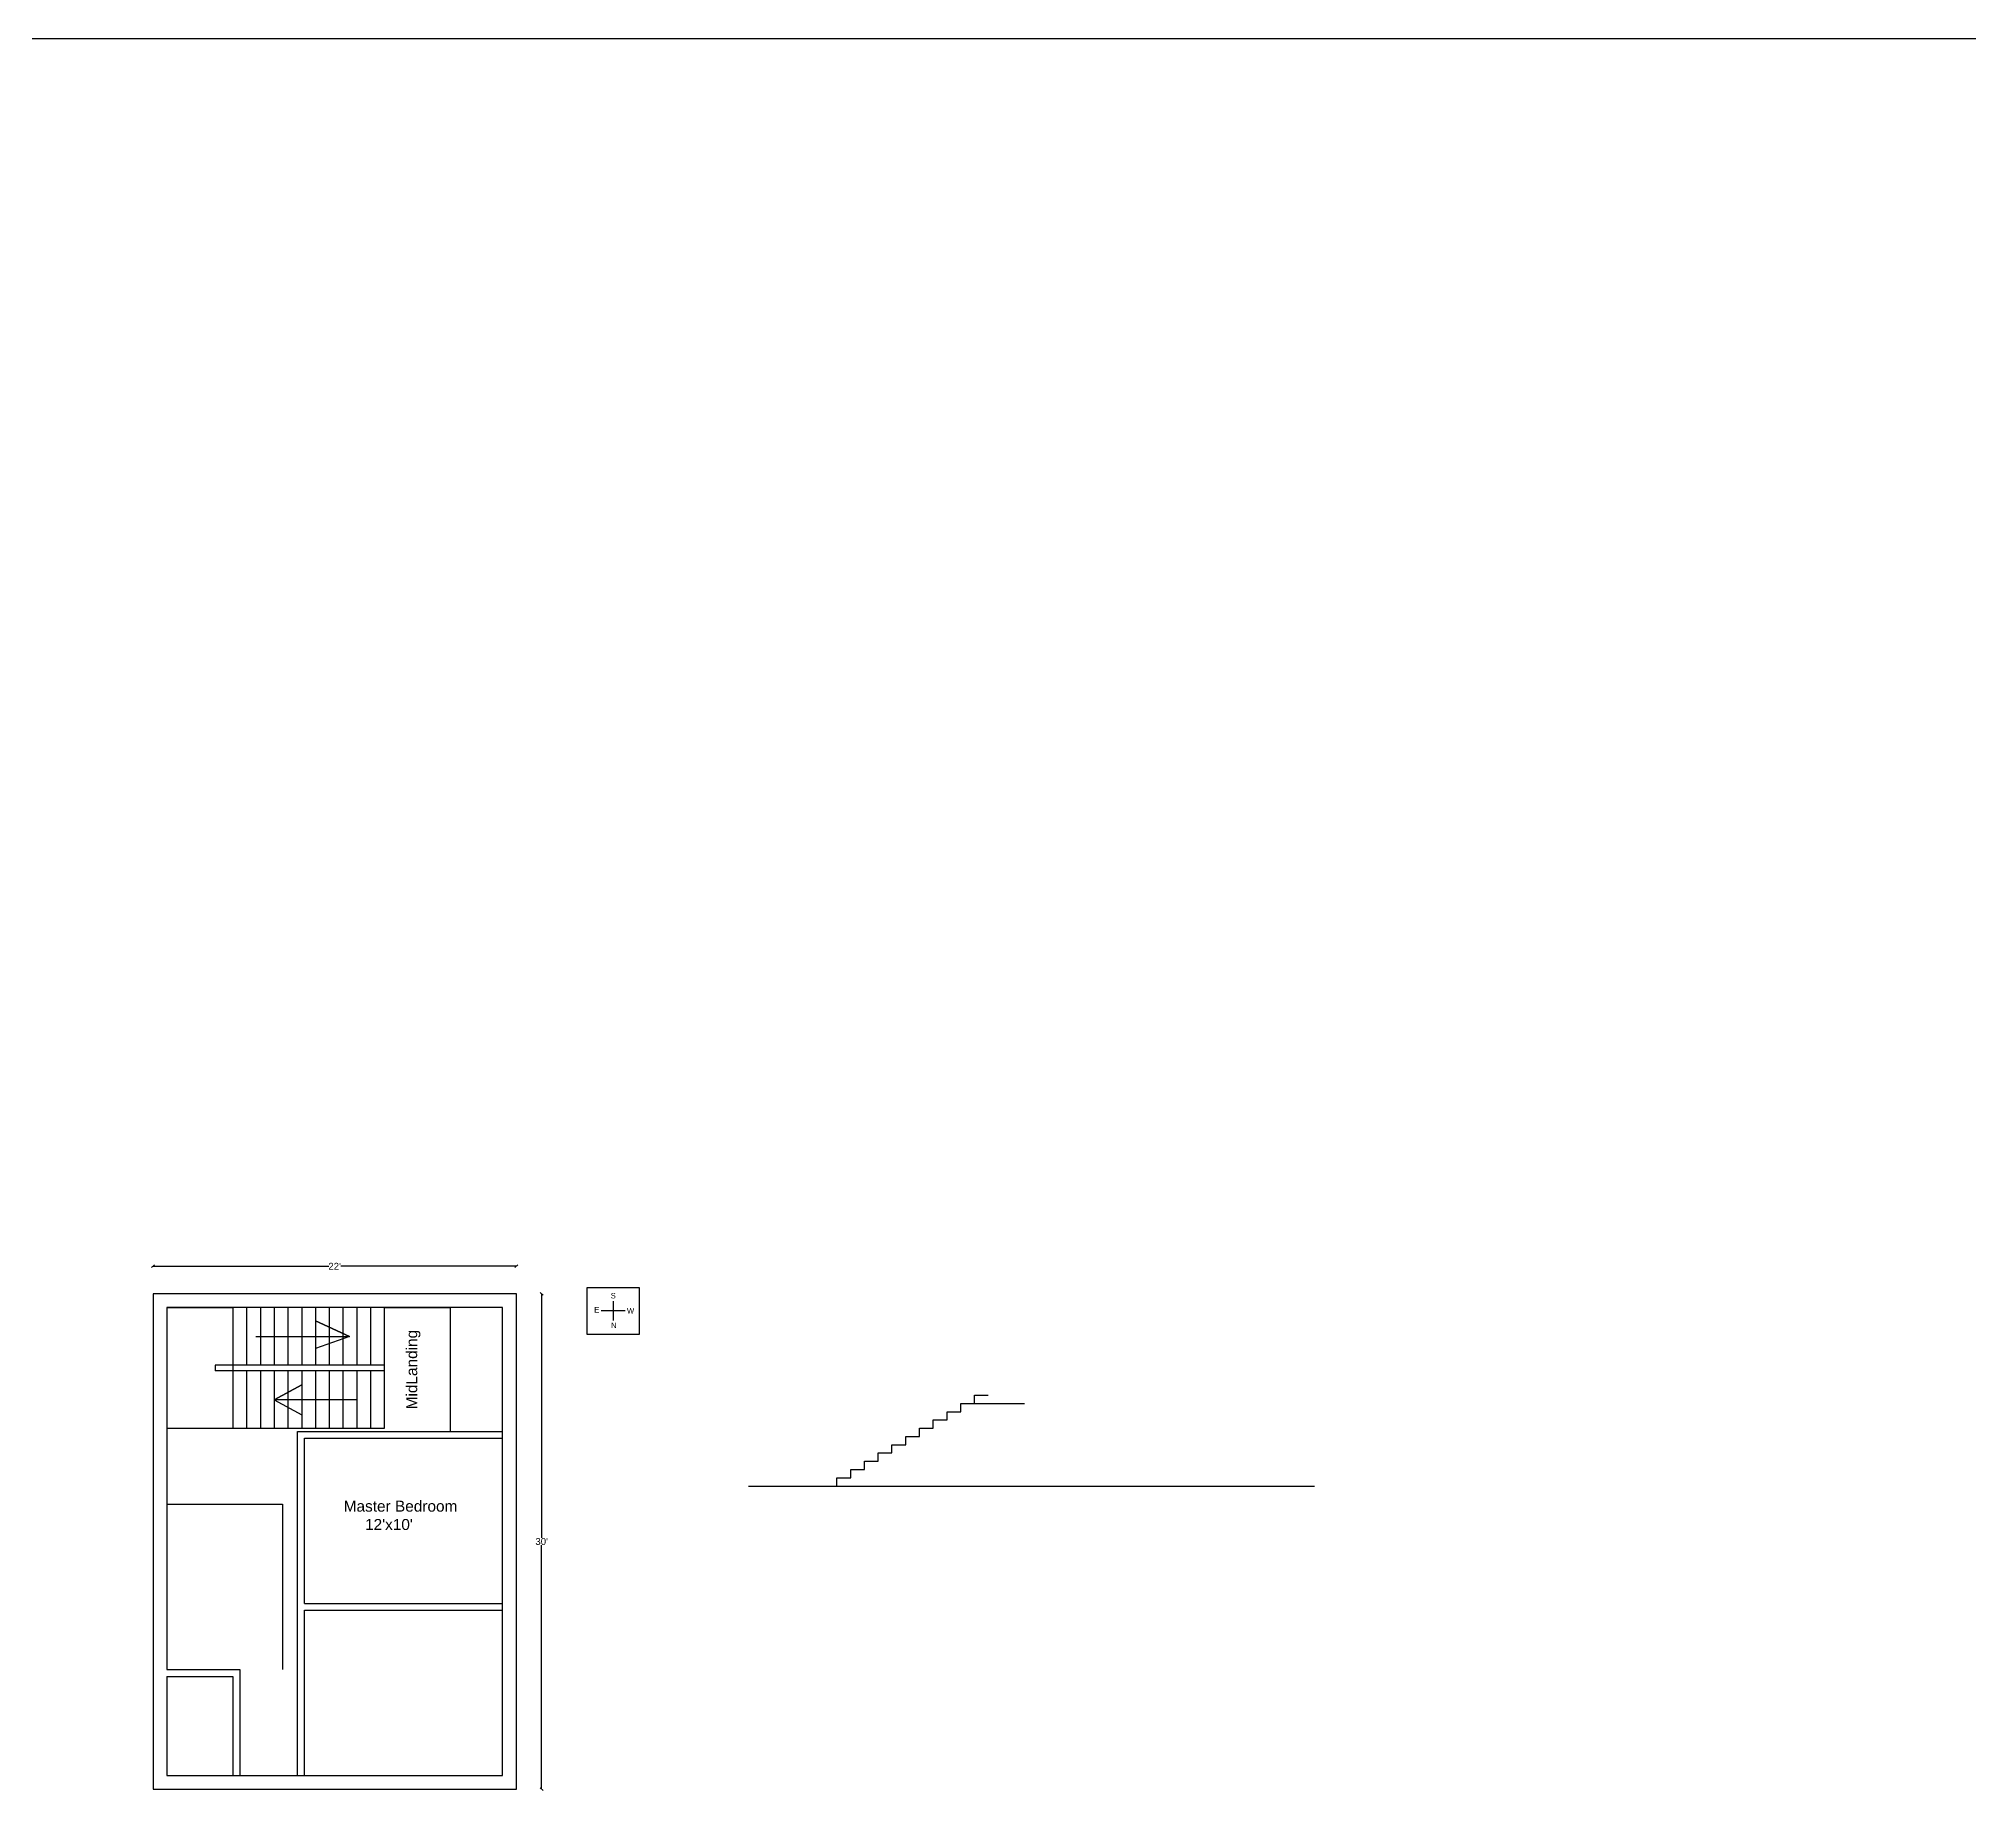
# Model space of a CAD drawing. Header units: inches. Extents: x -8688 to 264, y -379 to 2217.
# Drawn here: x -7469 to -6067, y 931 to 2217 of the extents above; entities that cross this region are included whole.
import ezdxf

# ---------------------------------------------------------------- set-up
doc = ezdxf.new("R2010")
doc.units = ezdxf.units.IN
doc.header["$MEASUREMENT"] = 0
doc.styles.get("Standard").update_dxf_attribs({"font": 'arial.ttf'})
doc.dimstyles.get("Standard").update_dxf_attribs({"dimtxt": 5, "dimasz": 2, "dimexe": 0.18, "dimexo": 0.0625, "dimgap": 0.09, "dimtad": 0, "dimtih": 1, "dimtoh": 1, "dimdec": 3, "dimdsep": 46, "dimlunit": 3, "dimtxsty": 'Standard', "dimblk": 'OBLIQUE', "dimcen": 2, "dimse1": 1, "dimse2": 1, "dimclrd": 2, "dimadec": 0, "dimazin": 0, "dimtfac": 1, "dimtdec": 3, "dimtofl": 0, "dimtmove": 0, "dimatfit": 3, "dimfxl": 1, "dimtolj": 1, "dimtzin": 0, "dimarcsym": 0})

# ---------------------------------------------------------------- blocks, each defined once
blk = doc.blocks.new('_Oblique')
at = {"color": 0, "linetype": 'ByBlock', "lineweight": -2}
blk.add_line((-0.5, -0.5), (0.5, 0.5), dxfattribs=at)
blk = doc.blocks.new('*D2')
at = {"color": 2, "lineweight": -2, "transparency": 16777216}
for p, q in [((-7104, 1304.6), (-7104, 1127.3)), ((-7104, 944.6), (-7104, 1122))]:
    blk.add_line(p, q, dxfattribs=at)
at = {"layer": 'Defpoints', "color": 0, "transparency": 16777216}
for p in [(-7122.4, 1304.6), (-7122.4, 944.6), (-7104, 944.6)]:
    blk.add_point(p, dxfattribs=at)
at = {"color": 2, "lineweight": -2, "transparency": 16777216, "xscale": 2, "yscale": 2, "zscale": 2}
for p, rotation in [((-7104, 1304.6), 90), ((-7104, 944.6), 270)]:
    blk.add_blockref('_Oblique', p, dxfattribs=dict(at, rotation=rotation))
at = {"color": 0, "transparency": 16777216, "insert": (-7104, 1124.6), "char_height": 5, "attachment_point": 5}
blk.add_mtext("\\A1;30'", dxfattribs=at)
blk = doc.blocks.new('*D3')
at = {"color": 2, "lineweight": -2, "transparency": 16777216}
for p, q in [((-7386.4, 1324.6), (-7258.7, 1324.6)), ((-7122.4, 1324.6), (-7250, 1324.6))]:
    blk.add_line(p, q, dxfattribs=at)
at = {"layer": 'Defpoints', "color": 0, "transparency": 16777216}
for p in [(-7386.4, 1324.6), (-7386.4, 1304.6), (-7122.4, 1304.6)]:
    blk.add_point(p, dxfattribs=at)
at = {"color": 2, "lineweight": -2, "transparency": 16777216, "xscale": 2, "yscale": 2, "zscale": 2, "rotation": 180}
blk.add_blockref('_Oblique', (-7386.4, 1324.6), dxfattribs=at)
at = {"color": 2, "lineweight": -2, "transparency": 16777216, "xscale": 2, "yscale": 2, "zscale": 2}
blk.add_blockref('_Oblique', (-7122.4, 1324.6), dxfattribs=at)
at = {"color": 0, "transparency": 16777216, "insert": (-7254.4, 1324.6), "char_height": 5, "attachment_point": 5}
blk.add_mtext("\\A1;22'", dxfattribs=at)

msp = doc.modelspace()

# ---------------------------------------------------------------- linework, layer by layer
for p, q in [((-7132.3511, 1294.6423), (-7376.3511, 1294.6423)), ((-7376.3511, 1294.6423), (-7376.3511, 1206.6423)), ((-7376.3511, 1294.6423), (-7328.3511, 1294.6423)), ((-7328.3511, 1294.6423), (-7328.3511, 1206.6423)), ((-7318.3511, 1294.6423), (-7318.3511, 1252.6423)), ((-7308.3511, 1294.6423), (-7308.3511, 1252.6423)), ((-7298.3511, 1294.6423), (-7298.3511, 1252.6423)), ((-7288.3511, 1294.6423), (-7288.3511, 1252.6423)), ((-7278.3511, 1294.6423), (-7278.3511, 1252.6423)), ((-7268.3511, 1294.6423), (-7268.3511, 1252.6423)), ((-7258.3511, 1294.6423), (-7258.3511, 1252.6423)), ((-7248.3511, 1294.6423), (-7248.3511, 1252.6423)), ((-7238.3511, 1294.6423), (-7238.3511, 1252.6423)), ((-7228.3511, 1294.6423), (-7228.3511, 1252.6423)), ((-7218.3511, 1294.6423), (-7218.3511, 1206.6423)), ((-7218.3511, 1294.6423), (-7170.3511, 1294.6423)), ((-7170.3511, 1294.6423), (-7170.3511, 1204.6423)), ((-7132.3511, 954.6423), (-7132.3511, 1294.6423)), ((-7060.8094, 1292.5156), (-7043.2676, 1292.5156)), ((-7052.0385, 1299.2666), (-7052.0385, 1285.0904)), ((-7243.6558, 1273.5559), (-7268.3511, 1285.0759)), ((-7268.3511, 1285.0759), (-7243.6558, 1273.5559)), ((-7311.7441, 1273.5559), (-7243.6558, 1273.5559)), ((-7243.6558, 1273.5559), (-7268.3511, 1264.8615)), ((-7218.3511, 1252.6423), (-7341.1301, 1252.6423)), ((-7341.1301, 1252.6423), (-7341.1301, 1248.6423)), ((-7218.3511, 1248.6423), (-7341.1301, 1248.6423)), ((-7318.3511, 1248.6423), (-7318.3511, 1206.6423)), ((-7308.3511, 1248.6423), (-7308.3511, 1206.6423)), ((-7298.3511, 1248.6423), (-7298.3511, 1206.6423)), ((-7288.3511, 1248.6423), (-7288.3511, 1206.6423)), ((-7278.3511, 1248.6423), (-7278.3511, 1206.6423)), ((-7268.3511, 1248.6423), (-7268.3511, 1206.6423)), ((-7258.3511, 1248.6423), (-7258.3511, 1206.6423)), ((-7248.3511, 1248.6423), (-7248.3511, 1206.6423)), ((-7238.3511, 1248.6423), (-7238.3511, 1206.6423)), ((-7228.3511, 1248.6423), (-7228.3511, 1206.6423)), ((-7298.3511, 1227.6423), (-7278.3511, 1238.3438)), ((-7278.3511, 1238.3438), (-7298.3511, 1227.6423)), ((-7238.3511, 1227.6423), (-7298.3511, 1227.6423)), ((-7298.3511, 1227.6423), (-7278.3511, 1216.608)), ((-6789.4797, 1224.932), (-6753.1938, 1224.932)), ((-7218.3511, 1206.6423), (-7376.3511, 1206.6423)), ((-7376.3511, 1206.6423), (-7376.3511, 1031.6423)), ((-7281.3511, 1204.6423), (-7132.3511, 1204.6423)), ((-7281.3511, 1079.6423), (-7281.3511, 1204.6423)), ((-7276.3511, 1199.6423), (-7132.3511, 1199.6423)), ((-7276.3511, 1079.6423), (-7276.3511, 1199.6423)), ((-6953.7237, 1164.932), (-6542.455, 1164.932)), ((-7376.3511, 1151.6423), (-7292.3511, 1151.6423)), ((-7292.3511, 1151.6423), (-7292.3511, 1031.6423)), ((-7281.3511, 954.6423), (-7281.3511, 1079.6423)), ((-7276.3511, 1079.6423), (-7132.3511, 1079.6423)), ((-7276.3511, 1074.6423), (-7132.3511, 1074.6423)), ((-7276.3511, 954.6423), (-7276.3511, 1074.6423)), ((-7376.3511, 1031.6423), (-7323.3511, 1031.6423)), ((-7376.3511, 1026.6423), (-7328.3511, 1026.6423)), ((-7376.3511, 1026.6423), (-7376.3511, 954.6423)), ((-7328.3511, 1026.6423), (-7328.3511, 954.6423)), ((-7323.3511, 1031.6423), (-7323.3511, 954.6423)), ((-7376.3511, 954.6423), (-7132.3511, 954.6423))]:
    msp.add_line(p, q)
at = {"color": 1}
for p, q in [((-6799.4797, 1218.932), (-6799.4797, 1224.932)), ((-6799.4797, 1224.932), (-6789.4797, 1224.932)), ((-6789.4797, 1224.932), (-6789.4797, 1230.932)), ((-6789.4797, 1230.932), (-6779.4797, 1230.932)), ((-6829.4797, 1200.932), (-6829.4797, 1206.932)), ((-6829.4797, 1206.932), (-6819.4797, 1206.932)), ((-6819.4797, 1206.932), (-6819.4797, 1212.932)), ((-6819.4797, 1212.932), (-6809.4797, 1212.932)), ((-6809.4797, 1212.932), (-6809.4797, 1218.932)), ((-6809.4797, 1218.932), (-6799.4797, 1218.932)), ((-6849.4797, 1188.932), (-6849.4797, 1194.932)), ((-6849.4797, 1194.932), (-6839.4797, 1194.932)), ((-6839.4797, 1194.932), (-6839.4797, 1200.932)), ((-6839.4797, 1200.932), (-6829.4797, 1200.932)), ((-6869.4797, 1176.932), (-6869.4797, 1182.932)), ((-6869.4797, 1182.932), (-6859.4797, 1182.932)), ((-6859.4797, 1182.932), (-6859.4797, 1188.932)), ((-6859.4797, 1188.932), (-6849.4797, 1188.932)), ((-6889.4797, 1164.932), (-6889.4797, 1170.932)), ((-6889.4797, 1170.932), (-6879.4797, 1170.932)), ((-6879.4797, 1170.932), (-6879.4797, 1176.932)), ((-6879.4797, 1176.932), (-6869.4797, 1176.932))]:
    msp.add_line(p, q, dxfattribs=at)
for points in [[(-8687.598, 2216.6133), (-3216.8643, 2216.6133), (-3216.8643, -379.0827), (-8687.598, -379.0827)], [(-7386.3511, 944.6423), (-7122.3511, 944.6423), (-7122.3511, 1304.6423), (-7386.3511, 1304.6423)], [(-7070.8094, 1309.2666), (-7033.2676, 1309.2666), (-7033.2676, 1275.0904), (-7070.8094, 1275.0904)]]:
    msp.add_lwpolyline(points, close=True)

# ---------------------------------------------------------------- texts
at = {"attachment_point": 1}
for s, width, gutter_width, insert, char_height in [('S', 853.812106, 20, (-7053.8205, 1305.225), 4), ('E', 853.812106, 20, (-7065.8251, 1294.9685), 4), ('W', 853.812106, 20, (-7042.0334, 1294.2559), 4), ('N', 853.812106, 20, (-7053.6465, 1283.7353), 4), ("Master Bedroom\\P     12'x10'", 1707.624213, 40, (-7247.8319, 1154.3156), 8)]:
    msp.add_mtext_dynamic_manual_height_columns(s, width=width, gutter_width=gutter_width, heights=[0], dxfattribs=dict(at, insert=insert, char_height=char_height))
at = {"insert": (-7202.4305, 1220.6391), "char_height": 8, "attachment_point": 1, "rotation": 90}
msp.add_mtext_dynamic_manual_height_columns('MidLanding', width=1707.624213, gutter_width=40, heights=[0], dxfattribs=at)

# ---------------------------------------------------------------- dimensions: what is measured, and where the dimension line sits
dim = msp.add_linear_dim(base=(-7386.3511, 1324.6134), p1=(-7122.3511, 1304.6423), p2=(-7386.3511, 1304.6423), dimstyle='Standard')
dim.commit()
dim.dimension.update_dxf_attribs({"geometry": '*D3', "text_midpoint": (-7254.3511, 1324.6134)})
dim = msp.add_linear_dim(base=(-7103.997, 944.6423), p1=(-7122.3511, 1304.6423), p2=(-7122.3511, 944.6423), angle=90, dimstyle='Standard')
dim.commit()
dim.dimension.update_dxf_attribs({"geometry": '*D2', "text_midpoint": (-7103.997, 1124.6423)})

doc.saveas('drawing.dxf')
